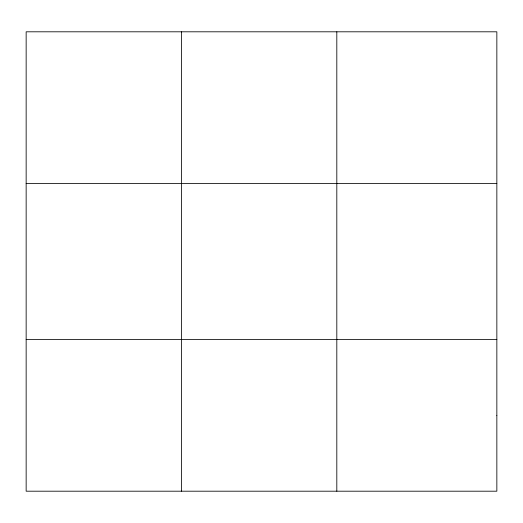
<?xml version="1.0" encoding="UTF-8"?>
<svg xmlns="http://www.w3.org/2000/svg" width="523" height="523" viewBox="0 0 523 523"><rect width="100%" height="100%" fill="white"/><g stroke="black" fill="none" stroke-linecap="round" stroke-linejoin="round"><path stroke-width="0.78" d="M181.481 491.195L181.481 31.805M336.812 491.195L336.812 31.805M26.15 183.403L496.85 183.403M26.15 339.597L496.85 339.597M496.85 415.393L496.85 491.195L26.15 491.195L26.15 31.805L496.85 31.805L496.85 415.393"/></g></svg>
